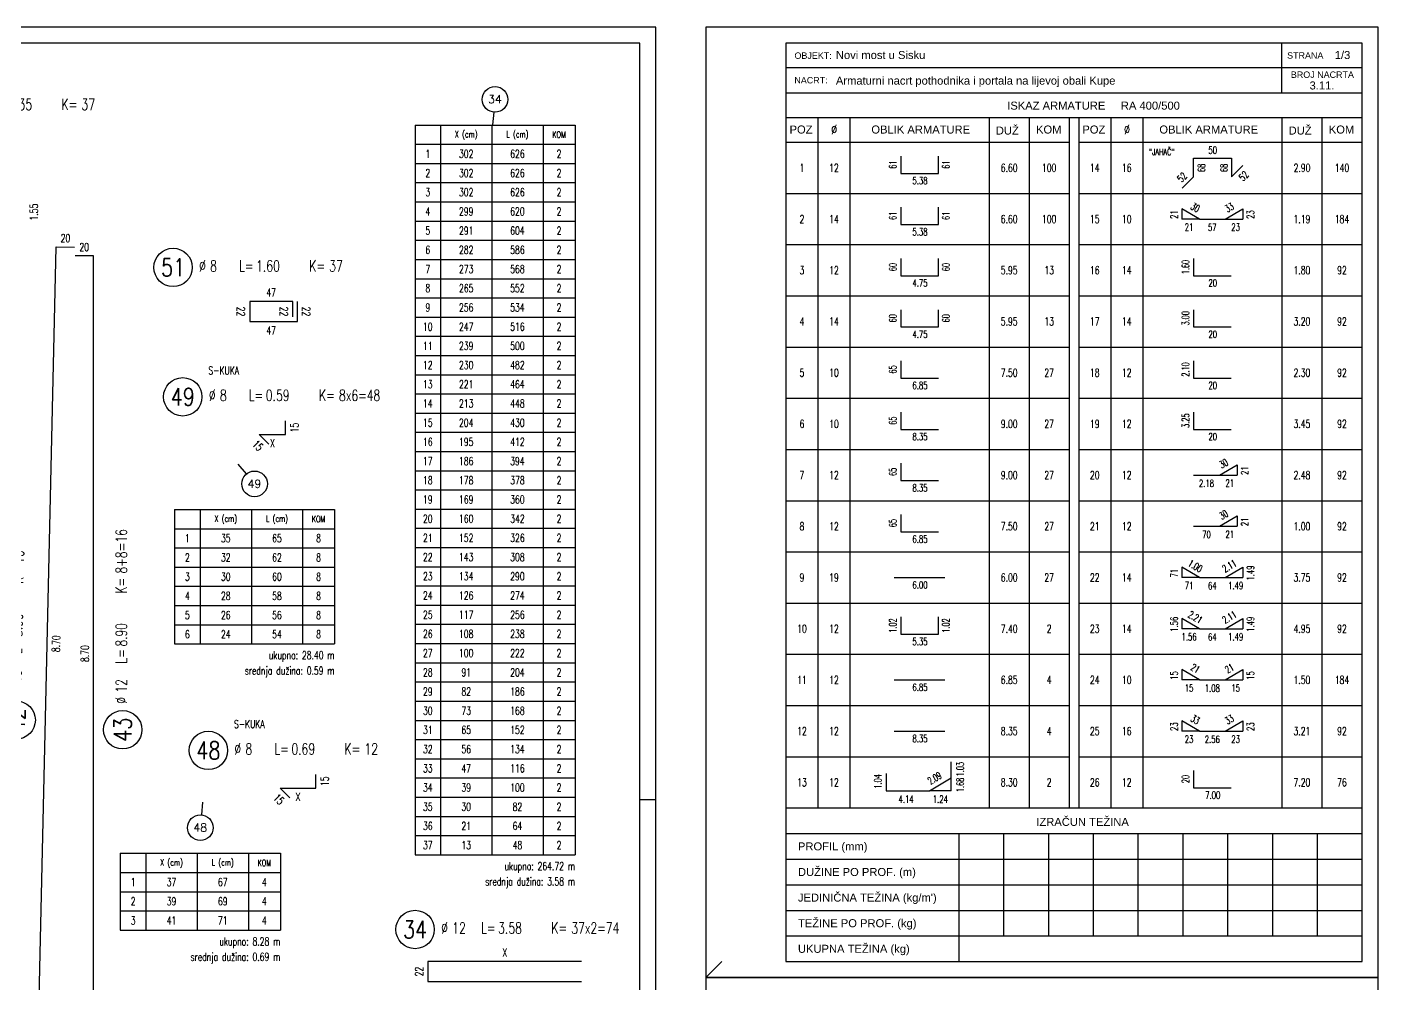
# Model space of a CAD drawing. Extents: x 14889 to 20301, y 1178 to 4297.
# Drawn here: x 18823 to 20301, y 3250 to 4297 of the extents above; entities that cross this region are included whole.
import ezdxf
from ezdxf.enums import TextEntityAlignment as Align

# ---------------------------------------------------------------- set-up
doc = ezdxf.new("R2010")
doc.units = 0
doc.header["$LTSCALE"] = 35
for name, color, linetype in [('ARM', 1, 'CONTINUOUS'), ('ARM-I', 6, 'CONTINUOUS'), ('BETON', 7, 'CONTINUOUS'), ('CRTICA', 7, 'CONTINUOUS'), ('FILE', 8, 'CONTINUOUS'), ('KOTE', 4, 'CONTINUOUS'), ('TANKO', 8, 'CONTINUOUS'), ('TEKST', 7, 'CONTINUOUS')]:
    doc.layers.add(name, color=color, linetype=linetype)
doc.styles.add('KOTE', font='romans.shx', dxfattribs={"width": 0.7})
doc.styles.add('NASLOV', font='ARIAL.TTF')
doc.styles.get("Standard").update_dxf_attribs({"font": 'romans.shx', "width": 0.9})

# ---------------------------------------------------------------- blocks, each defined once
blk = doc.blocks.new('P')
at = {"layer": 'KOTE'}
blk.add_circle((0, 0), 0.4, dxfattribs=at)
blk.add_attdef('P', text='', height=0.25, dxfattribs=at).set_placement((-0.004, 0.004), align=Align.MIDDLE)
blk = doc.blocks.new('POZ')
at = {"layer": 'ARM-I'}
blk.add_circle((0, 0), 0.6, dxfattribs=at)
at = {"layer": 'ARM', "width": 0.7}
for s, p in [('%%c', (0.814, -0.125)), ('L=', (2.064, -0.125)), ('K=', (4.256, -0.125))]:
    blk.add_text(s, height=0.35, dxfattribs=at).set_placement(p)
for tag, p in [('VA', (0.879, 0.435)), ('FI', (1.162, -0.13)), ('DUZ', (2.598, -0.13)), ('KOM', (4.881, -0.13))]:
    blk.add_attdef(tag, p, '', height=0.35, dxfattribs=at)
at = {"layer": 'ARM', "width": 0.7, "flags": 1}
for tag, p in [('TIP', (1.038, -0.896)), ('A', (1.162, -1.411)), ('B', (1.162, -1.918)), ('C', (1.162, -2.426)), ('D', (1.162, -2.934)), ('E', (1.162, -3.441)), ('F', (1.162, -3.949)), ('G', (1.162, -4.457)), ('H', (1.162, -4.964)), ('I', (1.162, -5.472)), ('J', (1.162, -5.98)), ('K', (1.162, -6.487)), ('L', (1.162, -6.995)), ('M', (1.162, -7.503)), ('N', (1.162, -8.011))]:
    blk.add_attdef(tag, p, '', height=0.35, dxfattribs=at)
at = {"layer": 'ARM-I', "width": 0.8}
blk.add_attdef('POZ', text='', height=0.55, dxfattribs=at).set_placement((0, 0), align=Align.MIDDLE)
blk = doc.blocks.new('as3')
at = {"layer": 'ARM'}
blk.add_lwpolyline([(3.588, -0.432), (3.588, -0.972), (4.762, -0.972), (4.762, -0.432)], dxfattribs=at)
at = {"layer": 'KOTE', "style": 'KOTE', "width": 0.7}
for tag, height, p in [('POZ', 0.25, (0.5, -0.8)), ('FI', 0.25, (1.5, -0.8)), ('DUZ', 0.25, (6.975, -0.8)), ('KOM', 0.25, (8.225, -0.8)), ('A', 0.225, (4.188, -1.2))]:
    blk.add_attdef(tag, text='', height=height, dxfattribs=at).set_placement(p, align=Align.MIDDLE)
at = {"layer": 'KOTE', "style": 'KOTE', "width": 0.6}
for tag, p in [('B', (3.337, -0.7)), ('C', (4.998, -0.7))]:
    blk.add_attdef(tag, text='', height=0.225, rotation=90, dxfattribs=at).set_placement(p, align=Align.MIDDLE)
blk = doc.blocks.new('as4')
at = {"layer": 'ARM'}
blk.add_lwpolyline([(3.588, -0.432), (3.588, -0.972), (4.762, -0.972)], dxfattribs=at)
at = {"layer": 'KOTE', "style": 'KOTE', "width": 0.7}
for tag, height, p in [('POZ', 0.25, (0.5, -0.8)), ('FI', 0.25, (1.5, -0.8)), ('DUZ', 0.25, (6.975, -0.8)), ('KOM', 0.25, (8.225, -0.8)), ('A', 0.225, (4.188, -1.2))]:
    blk.add_attdef(tag, text='', height=height, dxfattribs=at).set_placement(p, align=Align.MIDDLE)
at = {"layer": 'KOTE', "style": 'KOTE', "width": 0.6}
blk.add_attdef('B', text='', height=0.225, rotation=90, dxfattribs=at).set_placement((3.337, -0.7), align=Align.MIDDLE)
blk = doc.blocks.new('as7')
at = {"layer": 'ARM'}
blk.add_line((3.386, -0.8), (4.964, -0.8), dxfattribs=at)
at = {"layer": 'KOTE', "style": 'KOTE', "width": 0.7}
for tag, height, p in [('POZ', 0.25, (0.5, -0.8)), ('FI', 0.25, (1.5, -0.8)), ('DUZ', 0.25, (6.975, -0.8)), ('KOM', 0.25, (8.225, -0.8)), ('A', 0.225, (4.188, -1.032))]:
    blk.add_attdef(tag, text='', height=height, dxfattribs=at).set_placement(p, align=Align.MIDDLE)
blk = doc.blocks.new('as46')
at = {"layer": 'ARM'}
for p, q in [((5.165, -0.661), (5.165, -0.161)), ((3.126, -0.524), (3.126, -1.069)), ((4.487, -1.069), (5.165, -0.661)), ((3.126, -1.069), (4.487, -1.069))]:
    blk.add_line(p, q, dxfattribs=at)
at = {"layer": 'TANKO'}
for q in [(5.165, -0.661), (4.487, -1.069)]:
    blk.add_line((5.165, -1.069), q, dxfattribs=at)
at = {"layer": 'KOTE', "style": 'KOTE'}
for tag, rotation, width, p in [('E', 90, 0.6, (5.444, -0.388)), ('B', 90, 0.6, (2.869, -0.771)), ('F', 30.9943, 0.65, (4.646, -0.667)), ('D', 90, 0.6, (5.444, -0.881))]:
    blk.add_attdef(tag, text='', height=0.225, rotation=rotation, dxfattribs=dict(at, width=width)).set_placement(p, align=Align.MIDDLE)
at = {"layer": 'KOTE', "style": 'KOTE', "width": 0.7}
for tag, height, p in [('POZ', 0.25, (0.5, -0.8)), ('FI', 0.25, (1.5, -0.8)), ('DUZ', 0.25, (6.975, -0.8)), ('KOM', 0.25, (8.225, -0.8)), ('A', 0.225, (3.753, -1.327)), ('C', 0.225, (4.824, -1.327))]:
    blk.add_attdef(tag, text='', height=height, dxfattribs=at).set_placement(p, align=Align.MIDDLE)
blk = doc.blocks.new('as6')
at = {"layer": 'ARM'}
blk.add_lwpolyline([(3.233, -1.437), (3.587, -1.083), (3.587, -0.496), (4.772, -0.496), (4.772, -1.083), (5.126, -0.73)], dxfattribs=at)
at = {"layer": 'KOTE', "style": 'KOTE', "width": 0.7}
blk.add_text('"JAHAČ"', height=0.2, dxfattribs=at).set_placement((2.192, -0.403))
for tag, height, p in [('A', 0.225, (4.188, -0.247)), ('POZ', 0.25, (0.5, -0.8)), ('FI', 0.25, (1.5, -0.8)), ('DUZ', 0.25, (6.975, -0.8)), ('KOM', 0.25, (8.225, -0.8))]:
    blk.add_attdef(tag, text='', height=height, dxfattribs=at).set_placement(p, align=Align.MIDDLE)
at = {"layer": 'KOTE', "style": 'KOTE'}
for tag, rotation, width, p in [('B', 90, 0.6, (3.832, -0.801)), ('B', 90, 0.6, (4.538, -0.801)), ('C', 45, 0.7, (3.228, -1.093)), ('C', 45, 0.7, (5.153, -1.053))]:
    blk.add_attdef(tag, text='', height=0.225, rotation=rotation, dxfattribs=dict(at, width=width)).set_placement(p, align=Align.MIDDLE)
blk = doc.blocks.new('as19')
at = {"layer": 'ARM'}
for p, q in [((3.77, -0.8), (3.22, -0.478)), ((3.77, -0.8), (4.58, -0.8)), ((4.58, -0.8), (5.13, -0.478))]:
    blk.add_line(p, q, dxfattribs=at)
at = {"layer": 'TANKO'}
for p, q in [((3.22, -0.478), (3.22, -0.8)), ((3.77, -0.8), (3.22, -0.8)), ((4.58, -0.8), (5.13, -0.8)), ((5.13, -0.478), (5.13, -0.8))]:
    blk.add_line(p, q, dxfattribs=at)
at = {"layer": 'KOTE', "style": 'KOTE'}
for tag, rotation, width, p in [('G', 329.6963, 0.6, (3.642, -0.439)), ('F', 30.3037, 0.6, (4.708, -0.439)), ('E', 90, 0.7, (2.982, -0.661)), ('C', 90, 0.7, (5.368, -0.661))]:
    blk.add_attdef(tag, text='', height=0.225, rotation=rotation, dxfattribs=dict(at, width=width)).set_placement(p, align=Align.MIDDLE)
at = {"layer": 'KOTE', "style": 'KOTE', "width": 0.7}
for tag, height, p in [('POZ', 0.25, (0.5, -0.8)), ('FI', 0.25, (1.5, -0.8)), ('DUZ', 0.25, (6.975, -0.8)), ('KOM', 0.25, (8.225, -0.8)), ('D', 0.225, (3.447, -1.052)), ('A', 0.225, (4.174, -1.058)), ('B', 0.225, (4.903, -1.052))]:
    blk.add_attdef(tag, text='', height=height, dxfattribs=at).set_placement(p, align=Align.MIDDLE)
blk = doc.blocks.new('as12')
at = {"layer": 'ARM'}
for p, q in [((3.588, -0.8), (4.397, -0.8)), ((4.397, -0.8), (4.948, -0.478))]:
    blk.add_line(p, q, dxfattribs=at)
at = {"layer": 'TANKO'}
for p in [(4.397, -0.8), (4.948, -0.478)]:
    blk.add_line(p, (4.948, -0.8), dxfattribs=at)
at = {"layer": 'KOTE', "style": 'KOTE'}
for tag, rotation, width, p in [('D', 30.3037, 0.6, (4.525, -0.439)), ('C', 90, 0.7, (5.185, -0.661))]:
    blk.add_attdef(tag, text='', height=0.225, rotation=rotation, dxfattribs=dict(at, width=width)).set_placement(p, align=Align.MIDDLE)
at = {"layer": 'KOTE', "style": 'KOTE', "width": 0.7}
for tag, height, p in [('POZ', 0.25, (0.5, -0.8)), ('FI', 0.25, (1.5, -0.8)), ('DUZ', 0.25, (6.975, -0.8)), ('KOM', 0.25, (8.225, -0.8)), ('A', 0.225, (3.992, -1.058)), ('B', 0.225, (4.72, -1.052))]:
    blk.add_attdef(tag, text='', height=height, dxfattribs=at).set_placement(p, align=Align.MIDDLE)

msp = doc.modelspace()

# ---------------------------------------------------------------- linework, layer by layer
at = {"layer": 'ARM'}
for p, q in [((20283.3, 4279.2), (19653.3, 4279.2)), ((19653.3, 4279.2), (19653.3, 3274.7)), ((20283.3, 3274.7), (20283.3, 4279.2)), ((19653.3, 4224.9), (20283.3, 4224.9)), ((19653.3, 4197.8), (20283.3, 4197.8)), ((19963, 4197.8), (19963, 3442.7)), ((19973.5, 4197.8), (19973.5, 3442.7)), ((19653.3, 4170.7), (19963, 4170.7)), ((19973.5, 4170.7), (20283.3, 4170.7)), ((19653.3, 3442.7), (20283.3, 3442.7)), ((19653.3, 3414.7), (20283.3, 3414.7)), ((19653.3, 3274.7), (20283.3, 3274.7))]:
    msp.add_line(p, q, dxfattribs=at)
at = {"layer": 'ARM-I'}
for points in [[(18835.4, 3186.5), (18855.1, 4056.3), (18875.1, 4055.8)], [(18895.8, 3176.5), (18895.8, 4046.5), (18875.8, 4046.5)], [(19113.8, 3979.9), (19113.8, 3996.6), (19066.8, 3996.6), (19066.8, 3974.6), (19119, 3974.6), (19119, 3996.6)], [(19087.8, 3840.4), (19077.1, 3851.1), (19106.1, 3851.1), (19106.1, 3866.1)], [(19110.8, 3453.7), (19100.1, 3464.4), (19139.1, 3464.4), (19139.1, 3479.4)], [(19429.7, 3274.8), (19261.7, 3274.8), (19261.7, 3252.8), (19429.7, 3252.8)]]:
    msp.add_lwpolyline(points, dxfattribs=at)
at = {"layer": 'BETON'}
for points in [[(14889.4, 1373.1), (19511, 1373.1), (19511, 4296.7), (14889.4, 4296.7)], [(14976.9, 1390.6), (19493.5, 1390.6), (19493.5, 4279.2), (14976.9, 4279.2)]]:
    msp.add_lwpolyline(points, close=True, dxfattribs=at)
at = {"layer": 'CRTICA'}
for p, q in [((19333.8, 4203.6), (19332.5, 4189.7)), ((19063.2, 3807.9), (19054.3, 3818.7)), ((19014.3, 3435), (19015.7, 3449))]:
    msp.add_line(p, q, dxfattribs=at)
at = {"layer": 'FILE'}
msp.add_line((19493.5, 3452.1), (19511, 3452.1), dxfattribs=at)
at = {"layer": 'KOTE'}
for p, q in [((20195.8, 4224.9), (20195.8, 4279.2)), ((20283.3, 4252.1), (19653.3, 4252.1)), ((19688.3, 4197.8), (19688.3, 3442.7)), ((19723.3, 4197.8), (19723.3, 3442.7)), ((19875.5, 4197.8), (19875.5, 3442.7)), ((19919.3, 4197.8), (19919.3, 3442.7)), ((20008.5, 4197.8), (20008.5, 3442.7)), ((20043.5, 4197.8), (20043.5, 3442.7)), ((20195.8, 4197.8), (20195.8, 3442.7)), ((20239.5, 4197.8), (20239.5, 3442.7)), ((19653.3, 4114.7), (19963, 4114.7)), ((19973.5, 4114.7), (20283.3, 4114.7)), ((19653.3, 4058.7), (19963, 4058.7)), ((19973.5, 4058.7), (20283.3, 4058.7)), ((19653.3, 4002.7), (19963, 4002.7)), ((19973.5, 4002.7), (20283.3, 4002.7)), ((19653.3, 3946.7), (19963, 3946.7)), ((19973.5, 3946.7), (20283.3, 3946.7)), ((19653.3, 3890.7), (19963, 3890.7)), ((19973.5, 3890.7), (20283.3, 3890.7)), ((19653.3, 3834.7), (19963, 3834.7)), ((19973.5, 3834.7), (20283.3, 3834.7)), ((19653.3, 3778.7), (19963, 3778.7)), ((19973.5, 3778.7), (20283.3, 3778.7)), ((19653.3, 3722.7), (19963, 3722.7)), ((19973.5, 3722.7), (20283.3, 3722.7)), ((19653.3, 3666.7), (19963, 3666.7)), ((19973.5, 3666.7), (20283.3, 3666.7)), ((19653.3, 3610.7), (19963, 3610.7)), ((19973.5, 3610.7), (20283.3, 3610.7)), ((19653.3, 3554.7), (19963, 3554.7)), ((19973.5, 3554.7), (20283.3, 3554.7)), ((19653.3, 3498.7), (19963, 3498.7)), ((19973.5, 3498.7), (20283.3, 3498.7)), ((19842.3, 3414.7), (19842.3, 3274.7)), ((19891.3, 3414.7), (19891.3, 3302.7)), ((19940.3, 3414.7), (19940.3, 3302.7)), ((19989.3, 3414.7), (19989.3, 3302.7)), ((20038.3, 3414.7), (20038.3, 3302.7)), ((20087.3, 3414.7), (20087.3, 3302.7)), ((20136.3, 3414.7), (20136.3, 3302.7)), ((20185.3, 3414.7), (20185.3, 3302.7)), ((20234.3, 3414.7), (20234.3, 3302.7)), ((19653.3, 3386.7), (20283.3, 3386.7)), ((19653.3, 3358.7), (20283.3, 3358.7)), ((19653.3, 3330.7), (20283.3, 3330.7)), ((19653.3, 3302.7), (20283.3, 3302.7))]:
    msp.add_line(p, q, dxfattribs=at)
at = {"layer": 'TANKO'}
for p, q in [((19247.6, 4189.5), (19422.6, 4189.5)), ((19247.6, 4189.5), (19247.6, 3391.5)), ((19275.6, 4189.5), (19275.6, 3391.5)), ((19331.6, 4189.5), (19331.6, 3391.5)), ((19387.6, 4189.5), (19387.6, 3391.5)), ((19422.6, 4189.5), (19422.6, 3391.5)), ((19247.6, 4168.5), (19422.6, 4168.5)), ((19247.6, 4147.5), (19422.6, 4147.5)), ((19247.6, 4126.5), (19422.6, 4126.5)), ((19247.6, 4105.5), (19422.6, 4105.5)), ((19247.6, 4084.5), (19422.6, 4084.5)), ((19247.6, 4063.5), (19422.6, 4063.5)), ((19247.6, 4042.5), (19422.6, 4042.5)), ((19247.6, 4021.5), (19422.6, 4021.5)), ((19247.6, 4000.5), (19422.6, 4000.5)), ((19247.6, 3979.5), (19422.6, 3979.5)), ((19247.6, 3958.5), (19422.6, 3958.5)), ((19247.6, 3937.5), (19422.6, 3937.5)), ((19247.6, 3916.5), (19422.6, 3916.5)), ((19247.6, 3895.5), (19422.6, 3895.5)), ((19247.6, 3874.5), (19422.6, 3874.5)), ((19247.6, 3853.5), (19422.6, 3853.5)), ((19247.6, 3832.5), (19422.6, 3832.5)), ((19247.6, 3811.5), (19422.6, 3811.5)), ((19247.6, 3790.5), (19422.6, 3790.5)), ((18984.6, 3769.1), (19159.6, 3769.1)), ((18984.6, 3769.1), (18984.6, 3622.1)), ((19012.6, 3769.1), (19012.6, 3622.1)), ((19068.6, 3769.1), (19068.6, 3622.1)), ((19124.6, 3769.1), (19124.6, 3622.1)), ((19159.6, 3769.1), (19159.6, 3622.1)), ((19247.6, 3769.5), (19422.6, 3769.5)), ((18984.6, 3748.1), (19159.6, 3748.1)), ((19247.6, 3748.5), (19422.6, 3748.5)), ((18984.6, 3727.1), (19159.6, 3727.1)), ((19247.6, 3727.5), (19422.6, 3727.5)), ((18984.6, 3706.1), (19159.6, 3706.1)), ((19247.6, 3706.5), (19422.6, 3706.5)), ((18984.6, 3685.1), (19159.6, 3685.1)), ((19247.6, 3685.5), (19422.6, 3685.5)), ((19247.6, 3664.5), (19422.6, 3664.5)), ((18984.6, 3664.1), (19159.6, 3664.1)), ((18984.6, 3643.1), (19159.6, 3643.1)), ((19247.6, 3643.5), (19422.6, 3643.5)), ((18984.6, 3622.1), (19159.6, 3622.1)), ((19247.6, 3622.5), (19422.6, 3622.5)), ((19247.6, 3601.5), (19422.6, 3601.5)), ((19247.6, 3580.5), (19422.6, 3580.5)), ((19247.6, 3559.5), (19422.6, 3559.5)), ((19247.6, 3538.5), (19422.6, 3538.5)), ((19247.6, 3517.5), (19422.6, 3517.5)), ((19247.6, 3496.5), (19422.6, 3496.5)), ((19247.6, 3475.5), (19422.6, 3475.5)), ((19247.6, 3454.5), (19422.6, 3454.5)), ((19247.6, 3433.5), (19422.6, 3433.5)), ((19247.6, 3412.5), (19422.6, 3412.5)), ((18925.3, 3393.1), (19100.3, 3393.1)), ((18925.3, 3393.1), (18925.3, 3309.1)), ((18953.3, 3393.1), (18953.3, 3309.1)), ((19009.3, 3393.1), (19009.3, 3309.1)), ((19065.3, 3393.1), (19065.3, 3309.1)), ((19100.3, 3393.1), (19100.3, 3309.1)), ((19247.6, 3391.5), (19422.6, 3391.5)), ((18925.3, 3372.1), (19100.3, 3372.1)), ((18925.3, 3351.1), (19100.3, 3351.1)), ((18925.3, 3330.1), (19100.3, 3330.1)), ((18925.3, 3309.1), (19100.3, 3309.1)), ((19565.8, 3257.2), (19583.3, 3274.7))]:
    msp.add_line(p, q, dxfattribs=at)
for points in [[(19565.8, 3257.2), (20300.8, 3257.2), (20300.8, 4296.7), (19565.8, 4296.7)], [(19565.8, 2217.7), (20300.8, 2217.7), (20300.8, 3257.2), (19565.8, 3257.2)]]:
    msp.add_lwpolyline(points, close=True, dxfattribs=at)

# ---------------------------------------------------------------- block references
at = {"layer": 'KOTE', "xscale": 35, "yscale": 35, "zscale": 35}
for name, p, values in [('POZ', (18712.1, 4210.4), {'POZ': '50', 'FI': '14', 'DUZ': '3.35', 'KOM': '37'}), ('as3', (19653.3, 4170.7), {'POZ': '1', 'FI': '12', 'DUZ': '6.60', 'KOM': '100', 'A': '5.38', 'B': '61', 'C': '61'}), ('as3', (19653.3, 4114.7), {'POZ': '2', 'FI': '14', 'DUZ': '6.60', 'KOM': '100', 'A': '5.38', 'B': '61', 'C': '61'}), ('as19', (19973.5, 4114.7), {'POZ': '15', 'FI': '10', 'DUZ': '1.19', 'KOM': '184', 'A': '57', 'B': '23', 'C': '23', 'D': '21', 'E': '21', 'F': '33', 'G': '30'}), ('POZ', (18983, 4033.8), {'POZ': '51', 'FI': '8', 'DUZ': '1.60', 'KOM': '37'}), ('as3', (19653.3, 4058.7), {'POZ': '3', 'FI': '12', 'DUZ': '5.95', 'KOM': '13', 'A': '4.75', 'B': '60', 'C': '60'}), ('as4', (19973.5, 4058.7), {'POZ': '16', 'FI': '14', 'DUZ': '1.80', 'KOM': '92', 'A': '20', 'B': '1.60'}), ('as3', (19653.3, 4002.7), {'POZ': '4', 'FI': '14', 'DUZ': '5.95', 'KOM': '13', 'A': '4.75', 'B': '60', 'C': '60'}), ('as4', (19973.5, 4002.7), {'POZ': '17', 'FI': '14', 'DUZ': '3.20', 'KOM': '92', 'A': '20', 'B': '3.00'}), ('as4', (19653.3, 3946.7), {'POZ': '5', 'FI': '10', 'DUZ': '7.50', 'KOM': '27', 'A': '6.85', 'B': '65'}), ('as4', (19973.5, 3946.7), {'POZ': '18', 'FI': '12', 'DUZ': '2.30', 'KOM': '92', 'A': '20', 'B': '2.10'}), ('POZ', (18993.6, 3892.3), {'POZ': '49', 'FI': '8', 'DUZ': '0.59', 'KOM': '8x6=48'}), ('as4', (19653.3, 3890.7), {'POZ': '6', 'FI': '10', 'DUZ': '9.00', 'KOM': '27', 'A': '8.35', 'B': '65'}), ('as4', (19973.5, 3890.7), {'POZ': '19', 'FI': '12', 'DUZ': '3.45', 'KOM': '92', 'A': '20', 'B': '3.25'}), ('as4', (19653.3, 3834.7), {'POZ': '7', 'FI': '12', 'DUZ': '9.00', 'KOM': '27', 'A': '8.35', 'B': '65'}), ('as12', (19973.5, 3834.7), {'POZ': '20', 'FI': '12', 'DUZ': '2.48', 'KOM': '92', 'A': '2.18', 'B': '21', 'C': '21', 'D': '30'}), ('as12', (19973.5, 3778.7), {'POZ': '21', 'FI': '12', 'DUZ': '1.00', 'KOM': '92', 'A': '70', 'B': '21', 'C': '21', 'D': '30'}), ('as4', (19653.3, 3778.7), {'POZ': '8', 'FI': '12', 'DUZ': '7.50', 'KOM': '27', 'A': '6.85', 'B': '65'}), ('as19', (19973.5, 3722.7), {'POZ': '22', 'FI': '14', 'DUZ': '3.75', 'KOM': '92', 'A': '64', 'B': '1.49', 'C': '1.49', 'D': '71', 'E': '71', 'F': '2.11', 'G': '1.00'}), ('as7', (19653.3, 3722.7), {'POZ': '9', 'FI': '19', 'DUZ': '6.00', 'KOM': '27', 'A': '6.00'}), ('as3', (19653.3, 3666.7), {'POZ': '10', 'FI': '12', 'DUZ': '7.40', 'KOM': '2', 'A': '5.35', 'B': '1.02', 'C': '1.02'}), ('as19', (19973.5, 3666.7), {'POZ': '23', 'FI': '14', 'DUZ': '4.95', 'KOM': '92', 'A': '64', 'B': '1.49', 'C': '1.49', 'D': '1.56', 'E': '1.56', 'F': '2.11', 'G': '2.21'}), ('as19', (19973.5, 3610.7), {'POZ': '24', 'FI': '10', 'DUZ': '1.50', 'KOM': '184', 'A': '1.08', 'B': '15', 'C': '15', 'D': '15', 'E': '15', 'F': '21', 'G': '21'}), ('as7', (19653.3, 3610.7), {'POZ': '11', 'FI': '12', 'DUZ': '6.85', 'KOM': '4', 'A': '6.85'}), ('as19', (19973.5, 3554.7), {'POZ': '25', 'FI': '16', 'DUZ': '3.21', 'KOM': '92', 'A': '2.56', 'B': '23', 'C': '23', 'D': '23', 'E': '23', 'F': '33', 'G': '33'}), ('POZ', (19021.6, 3505.6), {'POZ': '48', 'FI': '8', 'DUZ': '0.69', 'KOM': '12'}), ('as7', (19653.3, 3554.7), {'POZ': '12', 'FI': '12', 'DUZ': '8.35', 'KOM': '4', 'A': '8.35'}), ('as46', (19653.3, 3498.7), {'POZ': '13', 'FI': '12', 'DUZ': '8.30', 'KOM': '2', 'A': '4.14', 'B': '1.04', 'C': '1.24', 'D': '1.68', 'E': '1.03', 'F': '2.09'}), ('as4', (19973.5, 3498.7), {'POZ': '26', 'FI': '12', 'DUZ': '7.20', 'KOM': '76', 'A': '7.00', 'B': '20'}), ('POZ', (19247.7, 3309.8), {'POZ': '34', 'FI': '12', 'DUZ': '3.58', 'KOM': '37x2=74'})]:
    msp.add_blockref(name, p, dxfattribs=at).add_auto_attribs(values)
at = {"layer": 'KOTE'}
ref = msp.add_blockref('as6', (19973.5, 4170.7), dxfattribs=dict(at, xscale=35, yscale=35, zscale=35))
ref.add_attrib('POZ', '14', dxfattribs={"height": 8.75, "style": 'KOTE', "width": 0.7}).set_placement((19991, 4142.7), align=Align.MIDDLE)
ref.add_attrib('FI', '16', dxfattribs={"height": 8.75, "style": 'KOTE', "width": 0.7}).set_placement((20026, 4142.7), align=Align.MIDDLE)
ref.add_attrib('DUZ', '2.90', dxfattribs={"height": 8.75, "style": 'KOTE', "width": 0.7}).set_placement((20217.7, 4142.7), align=Align.MIDDLE)
ref.add_attrib('KOM', '140', dxfattribs={"height": 8.75, "style": 'KOTE', "width": 0.7}).set_placement((20261.4, 4142.7), align=Align.MIDDLE)
ref.add_attrib('A', '50', dxfattribs={"height": 7.88, "style": 'KOTE', "width": 0.7}).set_placement((20120.1, 4162), align=Align.MIDDLE)
ref.add_attrib('B', '68', dxfattribs={"height": 7.87, "rotation": 90, "style": 'KOTE', "width": 0.6}).set_placement((20107.7, 4142.6), align=Align.MIDDLE)
ref.add_attrib('B', '68', dxfattribs={"height": 7.87, "rotation": 90, "style": 'KOTE', "width": 0.6}).set_placement((20132.4, 4142.6), align=Align.MIDDLE)
ref.add_attrib('C', '52', dxfattribs={"height": 7.88, "rotation": 45, "style": 'KOTE', "width": 0.7}).set_placement((20086.5, 4132.4), align=Align.MIDDLE)
ref.add_attrib('C', '52', dxfattribs={"height": 7.88, "rotation": 45, "style": 'KOTE', "width": 0.7}).set_placement((20153.9, 4133.8), align=Align.MIDDLE)
at = {"layer": 'KOTE', "xscale": 35, "yscale": 35, "zscale": 35}
for p, rotation, values in [((18927.9, 3528.2), 90, {'POZ': '43', 'FI': '12', 'DUZ': '8.90', 'KOM': '8+8=16'}), ((18811.4, 3538.8), 88.70183697672121, {'POZ': '42', 'FI': '19', 'DUZ': '8.90', 'KOM': '16'})]:
    msp.add_blockref('POZ', p, dxfattribs=dict(at, rotation=rotation)).add_auto_attribs(values)
at = {"layer": 'TANKO'}
ref = msp.add_blockref('P', (19335.1, 4217.5), dxfattribs=dict(at, xscale=35, yscale=35, zscale=35))
ref.add_attrib('P', '34', dxfattribs={"layer": 'KOTE', "height": 8.75}).set_placement((19335, 4217.7), align=Align.MIDDLE)
ref = msp.add_blockref('P', (19072.1, 3797.1), dxfattribs=dict(at, xscale=35, yscale=35, zscale=35))
ref.add_attrib('P', '49', dxfattribs={"layer": 'KOTE', "height": 8.75}).set_placement((19072, 3797.2), align=Align.MIDDLE)
ref = msp.add_blockref('P', (19012.8, 3421.1), dxfattribs=dict(at, xscale=35, yscale=35, zscale=35))
ref.add_attrib('P', '48', dxfattribs={"layer": 'KOTE', "height": 8.75}).set_placement((19012.7, 3421.2), align=Align.MIDDLE)

# ---------------------------------------------------------------- texts
at = {"layer": 'KOTE', "style": 'NASLOV'}
for s, height, p in [('OBJEKT:', 7, (19662.6, 4261.9)), ('STRANA', 7, (20201.4, 4262.1)), ('NACRT:', 7, (19662.5, 4235)), ('BROJ NACRTA', 7, (20205.5, 4241.1)), ('PROFIL (mm)', 8.75, (19666.4, 3396.3)), ('DUŽINE PO PROF. (m)', 8.75, (19666.4, 3368.3)), ("JEDINIČNA TEŽINA (kg/m')", 8.75, (19666.4, 3340.3)), ('TEŽINE PO PROF. (kg)', 8.75, (19666.4, 3312.3)), ('UKUPNA TEŽINA (kg)', 8.75, (19666.4, 3284.3))]:
    msp.add_text(s, height=height, dxfattribs=at).set_placement(p)
for s, p in [('ISKAZ ARMATURE     RA 400/500', (19989.7, 4210.9)), ('POZ', (19669.8, 4184.6)), ('OBLIK ARMATURE', (19800.7, 4184.6)), ('DUŽ', (19895.4, 4184.6)), ('KOM', (19940.7, 4184.6)), ('POZ', (19990, 4184.6)), ('OBLIK ARMATURE', (20115.7, 4184.6)), ('DUŽ', (20215.6, 4184.6)), ('KOM', (20260.9, 4184.6)), ('IZRAČUN TEŽINA', (19977.7, 3428.6))]:
    msp.add_text(s, height=8.75, dxfattribs=at).set_placement(p, align=Align.MIDDLE)
at = {"layer": 'KOTE', "style": 'KOTE', "width": 0.7}
for s, height, p in [('%%C', 10.5, (19706, 4184.6)), ('%%C', 10.5, (20026.3, 4184.6)), ('20', 8.75, (18885.8, 4056.1)), ('47', 8.75, (19090.3, 4006.3)), ('47', 8.75, (19090.3, 3965)), ('X', 8.75, (19091.6, 3841.5)), ('X', 8.75, (19119.6, 3454.7)), ('X', 8.75, (19345.7, 3284.5))]:
    msp.add_text(s, height=height, dxfattribs=at).set_placement(p, align=Align.MIDDLE)
for s, rotation, p in [('1.55', 90, (18830.7, 4094.3)), ('20', 358.7018, (18865.3, 4065.7)), ('22', 270, (19057.2, 3985.6)), ('22', 270, (19104.2, 3985.6)), ('22', 270, (19128.7, 3985.6)), ('15', 90, (19115.8, 3858.6)), ('15', 315, (19075.7, 3839)), ('8.70', 88.7018, (18855, 3622.3)), ('8.70', 90, (18886.6, 3611.5)), ('15', 90, (19148.8, 3471.9)), ('15', 315, (19098.7, 3452.2)), ('22', 90, (19252.1, 3263.8))]:
    msp.add_text(s, height=8.75, rotation=rotation, dxfattribs=at).set_placement(p, align=Align.MIDDLE)
for p in [(19021.6, 3916.8), (19049.6, 3530.1)]:
    msp.add_text('S-KUKA ', height=8.75, dxfattribs=at).set_placement(p)
at = {"layer": 'TANKO', "style": 'KOTE', "width": 0.7}
for s, height, p in [('X (cm)', 7, (19303.6, 4179)), ('L (cm)', 7, (19359.6, 4179)), ('KOM', 7, (19405.1, 4179)), ('1', 8.75, (19261.6, 4158)), ('302', 8.75, (19303.6, 4158)), ('626', 8.75, (19359.6, 4158)), ('2', 8.75, (19405.1, 4158)), ('2', 8.75, (19261.6, 4137)), ('302', 8.75, (19303.6, 4137)), ('626', 8.75, (19359.6, 4137)), ('2', 8.75, (19405.1, 4137)), ('3', 8.75, (19261.6, 4116)), ('302', 8.75, (19303.6, 4116)), ('626', 8.75, (19359.6, 4116)), ('2', 8.75, (19405.1, 4116)), ('4', 8.75, (19261.6, 4095)), ('299', 8.75, (19303.6, 4095)), ('620', 8.75, (19359.6, 4095)), ('2', 8.75, (19405.1, 4095)), ('5', 8.75, (19261.6, 4074)), ('291', 8.75, (19303.6, 4074)), ('604', 8.75, (19359.6, 4074)), ('2', 8.75, (19405.1, 4074)), ('6', 8.75, (19261.6, 4053)), ('282', 8.75, (19303.6, 4053)), ('586', 8.75, (19359.6, 4053)), ('2', 8.75, (19405.1, 4053)), ('7', 8.75, (19261.6, 4032)), ('273', 8.75, (19303.6, 4032)), ('568', 8.75, (19359.6, 4032)), ('2', 8.75, (19405.1, 4032)), ('8', 8.75, (19261.6, 4011)), ('265', 8.75, (19303.6, 4011)), ('552', 8.75, (19359.6, 4011)), ('2', 8.75, (19405.1, 4011)), ('9', 8.75, (19261.6, 3990)), ('256', 8.75, (19303.6, 3990)), ('534', 8.75, (19359.6, 3990)), ('2', 8.75, (19405.1, 3990)), ('10', 8.75, (19261.6, 3969)), ('247', 8.75, (19303.6, 3969)), ('516', 8.75, (19359.6, 3969)), ('2', 8.75, (19405.1, 3969)), ('11', 8.75, (19261.6, 3948)), ('239', 8.75, (19303.6, 3948)), ('500', 8.75, (19359.6, 3948)), ('2', 8.75, (19405.1, 3948)), ('12', 8.75, (19261.6, 3927)), ('230', 8.75, (19303.6, 3927)), ('482', 8.75, (19359.6, 3927)), ('2', 8.75, (19405.1, 3927)), ('13', 8.75, (19261.6, 3906)), ('221', 8.75, (19303.6, 3906)), ('464', 8.75, (19359.6, 3906)), ('2', 8.75, (19405.1, 3906)), ('14', 8.75, (19261.6, 3885)), ('213', 8.75, (19303.6, 3885)), ('448', 8.75, (19359.6, 3885)), ('2', 8.75, (19405.1, 3885)), ('15', 8.75, (19261.6, 3864)), ('204', 8.75, (19303.6, 3864)), ('430', 8.75, (19359.6, 3864)), ('2', 8.75, (19405.1, 3864)), ('16', 8.75, (19261.6, 3843)), ('195', 8.75, (19303.6, 3843)), ('412', 8.75, (19359.6, 3843)), ('2', 8.75, (19405.1, 3843)), ('17', 8.75, (19261.6, 3822)), ('186', 8.75, (19303.6, 3822)), ('394', 8.75, (19359.6, 3822)), ('2', 8.75, (19405.1, 3822)), ('18', 8.75, (19261.6, 3801)), ('178', 8.75, (19303.6, 3801)), ('378', 8.75, (19359.6, 3801)), ('2', 8.75, (19405.1, 3801)), ('19', 8.75, (19261.6, 3780)), ('169', 8.75, (19303.6, 3780)), ('360', 8.75, (19359.6, 3780)), ('2', 8.75, (19405.1, 3780)), ('X (cm)', 7, (19040.6, 3758.6)), ('L (cm)', 7, (19096.6, 3758.6)), ('KOM', 7, (19142.1, 3758.6)), ('20', 8.75, (19261.6, 3759)), ('160', 8.75, (19303.6, 3759)), ('342', 8.75, (19359.6, 3759)), ('2', 8.75, (19405.1, 3759)), ('1', 8.75, (18998.6, 3737.6)), ('35', 8.75, (19040.6, 3737.6)), ('65', 8.75, (19096.6, 3737.6)), ('8', 8.75, (19142.1, 3737.6)), ('21', 8.75, (19261.6, 3738)), ('152', 8.75, (19303.6, 3738)), ('326', 8.75, (19359.6, 3738)), ('2', 8.75, (19405.1, 3738)), ('2', 8.75, (18998.6, 3716.6)), ('32', 8.75, (19040.6, 3716.6)), ('62', 8.75, (19096.6, 3716.6)), ('8', 8.75, (19142.1, 3716.6)), ('22', 8.75, (19261.6, 3717)), ('143', 8.75, (19303.6, 3717)), ('308', 8.75, (19359.6, 3717)), ('2', 8.75, (19405.1, 3717)), ('3', 8.75, (18998.6, 3695.6)), ('30', 8.75, (19040.6, 3695.6)), ('60', 8.75, (19096.6, 3695.6)), ('8', 8.75, (19142.1, 3695.6)), ('23', 8.75, (19261.6, 3696)), ('134', 8.75, (19303.6, 3696)), ('290', 8.75, (19359.6, 3696)), ('2', 8.75, (19405.1, 3696)), ('24', 8.75, (19261.6, 3675)), ('126', 8.75, (19303.6, 3675)), ('274', 8.75, (19359.6, 3675)), ('2', 8.75, (19405.1, 3675)), ('4', 8.75, (18998.6, 3674.6)), ('28', 8.75, (19040.6, 3674.6)), ('58', 8.75, (19096.6, 3674.6)), ('8', 8.75, (19142.1, 3674.6)), ('5', 8.75, (18998.6, 3653.6)), ('26', 8.75, (19040.6, 3653.6)), ('56', 8.75, (19096.6, 3653.6)), ('8', 8.75, (19142.1, 3653.6)), ('25', 8.75, (19261.6, 3654)), ('117', 8.75, (19303.6, 3654)), ('256', 8.75, (19359.6, 3654)), ('2', 8.75, (19405.1, 3654)), ('6', 8.75, (18998.6, 3632.6)), ('24', 8.75, (19040.6, 3632.6)), ('54', 8.75, (19096.6, 3632.6)), ('8', 8.75, (19142.1, 3632.6)), ('26', 8.75, (19261.6, 3633)), ('108', 8.75, (19303.6, 3633)), ('238', 8.75, (19359.6, 3633)), ('2', 8.75, (19405.1, 3633)), ('27', 8.75, (19261.6, 3612)), ('100', 8.75, (19303.6, 3612)), ('222', 8.75, (19359.6, 3612)), ('2', 8.75, (19405.1, 3612)), ('28', 8.75, (19261.6, 3591)), ('91', 8.75, (19303.6, 3591)), ('204', 8.75, (19359.6, 3591)), ('2', 8.75, (19405.1, 3591)), ('29', 8.75, (19261.6, 3570)), ('82', 8.75, (19303.6, 3570)), ('186', 8.75, (19359.6, 3570)), ('2', 8.75, (19405.1, 3570)), ('30', 8.75, (19261.6, 3549)), ('73', 8.75, (19303.6, 3549)), ('168', 8.75, (19359.6, 3549)), ('2', 8.75, (19405.1, 3549)), ('31', 8.75, (19261.6, 3528)), ('65', 8.75, (19303.6, 3528)), ('152', 8.75, (19359.6, 3528)), ('2', 8.75, (19405.1, 3528)), ('32', 8.75, (19261.6, 3507)), ('56', 8.75, (19303.6, 3507)), ('134', 8.75, (19359.6, 3507)), ('2', 8.75, (19405.1, 3507)), ('33', 8.75, (19261.6, 3486)), ('47', 8.75, (19303.6, 3486)), ('116', 8.75, (19359.6, 3486)), ('2', 8.75, (19405.1, 3486)), ('34', 8.75, (19261.6, 3465)), ('39', 8.75, (19303.6, 3465)), ('100', 8.75, (19359.6, 3465)), ('2', 8.75, (19405.1, 3465)), ('35', 8.75, (19261.6, 3444)), ('30', 8.75, (19303.6, 3444)), ('82', 8.75, (19359.6, 3444)), ('2', 8.75, (19405.1, 3444)), ('36', 8.75, (19261.6, 3423)), ('21', 8.75, (19303.6, 3423)), ('64', 8.75, (19359.6, 3423)), ('2', 8.75, (19405.1, 3423)), ('37', 8.75, (19261.6, 3402)), ('13', 8.75, (19303.6, 3402)), ('48', 8.75, (19359.6, 3402)), ('2', 8.75, (19405.1, 3402)), ('X (cm)', 7, (18981.3, 3382.6)), ('L (cm)', 7, (19037.3, 3382.6)), ('KOM', 7, (19082.8, 3382.6)), ('1', 8.75, (18939.3, 3361.6)), ('37', 8.75, (18981.3, 3361.6)), ('67', 8.75, (19037.3, 3361.6)), ('4', 8.75, (19082.8, 3361.6)), ('2', 8.75, (18939.3, 3340.6)), ('39', 8.75, (18981.3, 3340.6)), ('69', 8.75, (19037.3, 3340.6)), ('4', 8.75, (19082.8, 3340.6)), ('3', 8.75, (18939.3, 3319.6)), ('41', 8.75, (18981.3, 3319.6)), ('71', 8.75, (19037.3, 3319.6)), ('4', 8.75, (19082.8, 3319.6))]:
    msp.add_text(s, height=height, dxfattribs=at).set_placement(p, align=Align.MIDDLE)
for s, p in [('ukupno: 28.40 m', (19159.6, 3605.3)), ('srednja dužina: 0.59 m', (19159.6, 3588.5)), ('ukupno: 264.72 m', (19422.6, 3374.7)), ('srednja dužina: 3.58 m', (19422.6, 3357.9)), ('ukupno: 8.28 m', (19100.3, 3292.3)), ('srednja dužina: 0.69 m', (19100.3, 3275.5))]:
    msp.add_text(s, height=8.75, dxfattribs=at).set_placement(p, align=Align.RIGHT)
at = {"layer": 'TEKST', "style": 'NASLOV'}
for s, p in [('Novi most u Sisku', (19707.9, 4261.7)), ('1/3', (20253.5, 4261.7)), ('Armaturni nacrt pothodnika i portala na lijevoj obali Kupe', (19707.9, 4233.7))]:
    msp.add_text(s, height=8.75, dxfattribs=at).set_placement(p)
msp.add_text('3.11.', height=8.75, dxfattribs=at).set_placement((20239.5, 4232.8), align=Align.MIDDLE)

doc.saveas('drawing.dxf')
